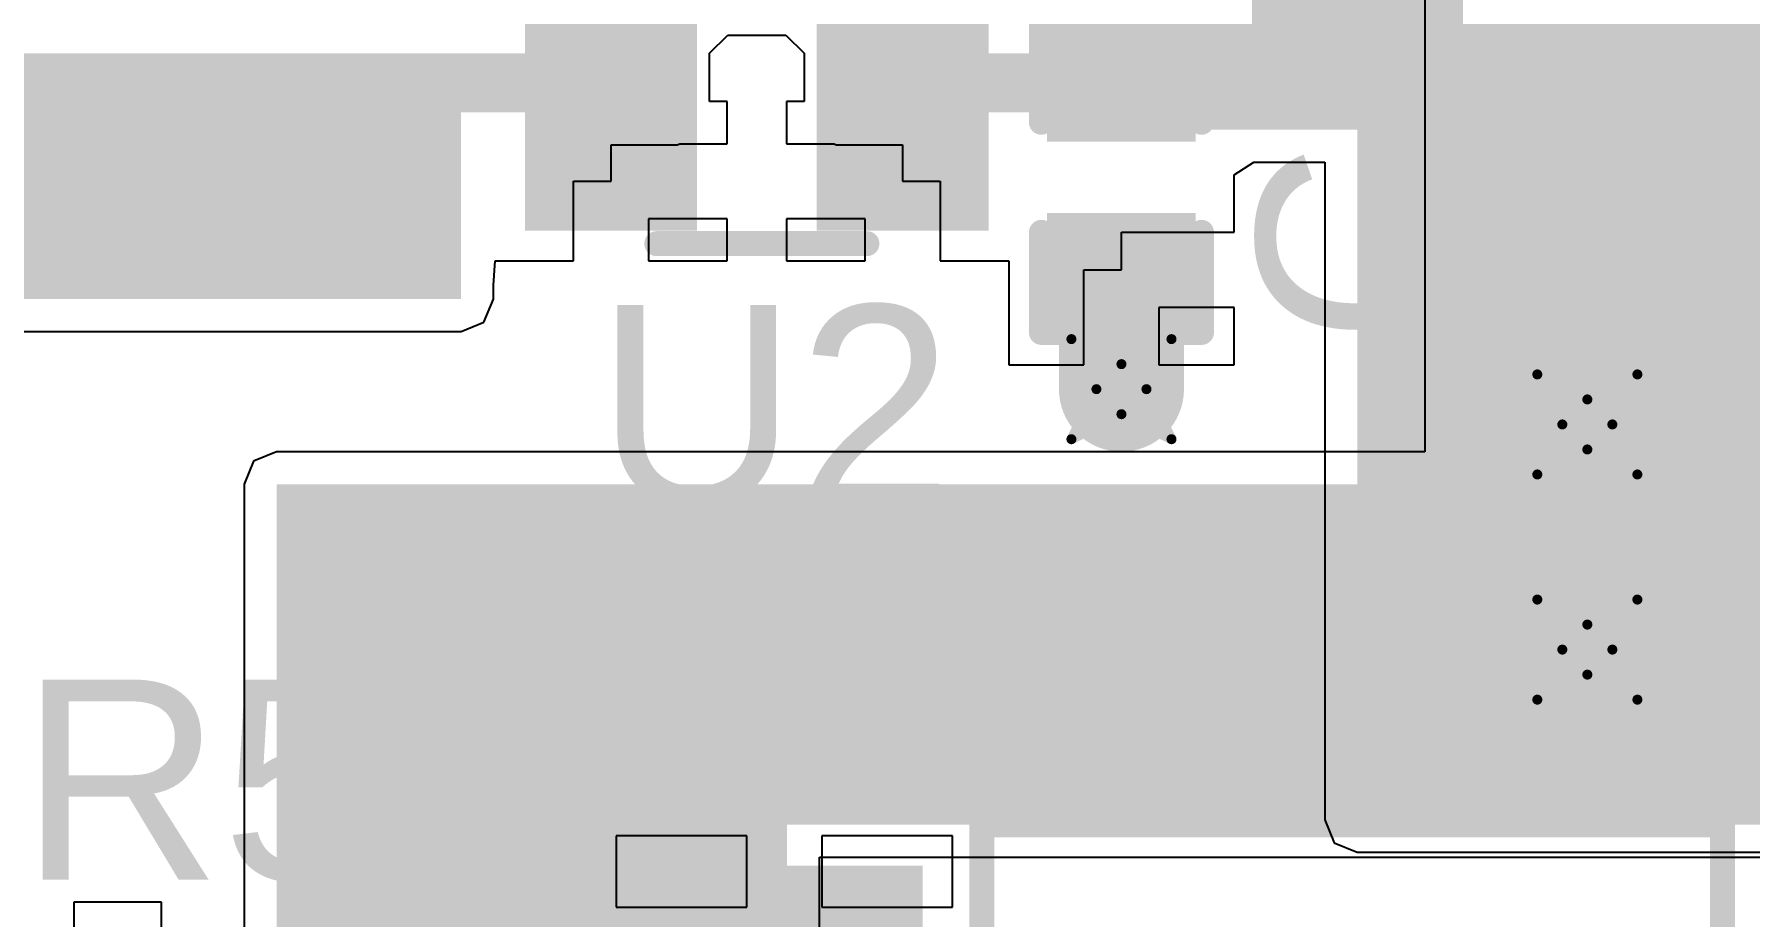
# Model space of a CAD drawing. Header units: inches. Extents: x -5 to 426, y -53 to 116.
# Drawn here: x 31.42 to 40.13, y -31.38 to -26.9 of the extents above; entities that cross this region are included whole.
import ezdxf

# ---------------------------------------------------------------- set-up
doc = ezdxf.new("R2010")
doc.units = ezdxf.units.IN
for name, color, linetype in [('Board Outline', 216, 'Continuous'), ('Bottom Layer', 5, 'Continuous'), ('Drill Drawing', 1, 'Continuous'), ('Top Layer', 1, 'Continuous'), ('Top Overlay', 2, 'Continuous'), ('Top Paste', 8, 'Continuous'), ('Top Solder', 216, 'Continuous'), ('Via Holes', 16, 'Continuous')]:
    doc.layers.add(name, color=color, linetype=linetype)
doc.styles.add('Arial', font='', dxfattribs={"height": 0.2})
doc.styles.get('Arial').set_extended_font_data('Arial')

# ---------------------------------------------------------------- blocks, each defined once
blk = doc.blocks.new('SOT_583_24')
at = {"layer": 'Top Layer'}
for points in [[(-1.075, 0.9), (-0.405, 0.9), (-0.405, 0.6), (-1.075, 0.6)], [(0.405, 0.9), (1.075, 0.9), (1.075, 0.6), (0.405, 0.6)], [(-1.075, 0.4), (-0.405, 0.4), (-0.405, 0.1), (-1.075, 0.1)], [(0.405, 0.4), (1.075, 0.4), (1.075, 0.1), (0.405, 0.1)], [(-1.075, -0.1), (-0.405, -0.1), (-0.405, -0.4), (-1.075, -0.4)], [(0.405, -0.1), (1.075, -0.1), (1.075, -0.4), (0.405, -0.4)], [(-1.075, -0.6), (-0.405, -0.6), (-0.405, -0.9), (-1.075, -0.9)], [(0.405, -0.6), (1.075, -0.6), (1.075, -0.9), (0.405, -0.9)]]:
    blk.add_hatch(color=1, dxfattribs=at).paths.add_polyline_path(points)
at = {"layer": 'Top Paste'}
for points in [[(-1.075, 0.9), (-0.405, 0.9), (-0.405, 0.6), (-1.075, 0.6)], [(0.405, 0.9), (1.075, 0.9), (1.075, 0.6), (0.405, 0.6)], [(-1.075, 0.4), (-0.405, 0.4), (-0.405, 0.1), (-1.075, 0.1)], [(0.405, 0.4), (1.075, 0.4), (1.075, 0.1), (0.405, 0.1)], [(-1.075, -0.1), (-0.405, -0.1), (-0.405, -0.4), (-1.075, -0.4)], [(0.405, -0.1), (1.075, -0.1), (1.075, -0.4), (0.405, -0.4)], [(-1.075, -0.6), (-0.405, -0.6), (-0.405, -0.9), (-1.075, -0.9)], [(0.405, -0.6), (1.075, -0.6), (1.075, -0.9), (0.405, -0.9)]]:
    blk.add_hatch(color=8, dxfattribs=at).paths.add_polyline_path(points)
at = {"layer": 'Top Solder'}
for points in [[(-1.1766, 1.0016), (-0.3034, 1.0016), (-0.3034, 0.4984), (-1.1766, 0.4984)], [(0.3034, 1.0016), (1.1766, 1.0016), (1.1766, 0.4984), (0.3034, 0.4984)], [(-1.1766, 0.5016), (-0.3034, 0.5016), (-0.3034, -0.0016), (-1.1766, -0.0016)], [(0.3034, 0.5016), (1.1766, 0.5016), (1.1766, -0.0016), (0.3034, -0.0016)], [(-1.1766, 0.0016), (-0.3034, 0.0016), (-0.3034, -0.5016), (-1.1766, -0.5016)], [(0.3034, 0.0016), (1.1766, 0.0016), (1.1766, -0.5016), (0.3034, -0.5016)], [(-1.1766, -0.4984), (-0.3034, -0.4984), (-0.3034, -1.0016), (-1.1766, -1.0016)], [(0.3034, -0.4984), (1.1766, -0.4984), (1.1766, -1.0016), (0.3034, -1.0016)]]:
    blk.add_hatch(color=216, dxfattribs=at).paths.add_polyline_path(points)
at = {"layer": 'Top Overlay'}
for points in [[(-0.508, 1.0668, 0.127, 0.127, 0), (0.5588, 1.0668, 0.127, 0.127, 0)], [(-1.3462, 0.889, 0.127, 0.127, 0), (-1.2192, 0.762, 0.127, 0.127, 0)], [(-1.3462, 0.635, 0.127, 0.127, 0), (-1.3462, 0.889, 0.127, 0.127, 0)], [(-1.3462, 0.635, 0.127, 0.127, 0), (-1.2192, 0.762, 0.127, 0.127, 0)], [(-0.508, -1.0668, 0.127, 0.127, 0), (0.5588, -1.0668, 0.127, 0.127, 0)]]:
    blk.add_lwpolyline(points, format="xyseb", dxfattribs=at)
for points in [[(-0.5398, 1.0668, 0.0635, 0.0635, 1), (-0.4763, 1.0668, 0.0635, 0.0635, 1)], [(0.5271, 1.0668, 0.0635, 0.0635, 1), (0.5905, 1.0668, 0.0635, 0.0635, 1)], [(-1.3779, 0.889, 0.0635, 0.0635, 1), (-1.3144, 0.889, 0.0635, 0.0635, 1)], [(-1.3779, 0.889, 0.0635, 0.0635, 1), (-1.3144, 0.889, 0.0635, 0.0635, 1)], [(-1.251, 0.762, 0.0635, 0.0635, 1), (-1.1874, 0.762, 0.0635, 0.0635, 1)], [(-1.251, 0.762, 0.0635, 0.0635, 1), (-1.1874, 0.762, 0.0635, 0.0635, 1)], [(-1.378, 0.635, 0.0635, 0.0635, 1), (-1.3144, 0.635, 0.0635, 0.0635, 1)], [(-1.378, 0.635, 0.0635, 0.0635, 1), (-1.3144, 0.635, 0.0635, 0.0635, 1)], [(-0.5397, -1.0668, 0.0635, 0.0635, 1), (-0.4762, -1.0668, 0.0635, 0.0635, 1)], [(0.5271, -1.0668, 0.0635, 0.0635, 1), (0.5905, -1.0668, 0.0635, 0.0635, 1)]]:
    blk.add_lwpolyline(points, format="xyseb", close=True, dxfattribs=at)
blk = doc.blocks.new('ESOP_8_75')
at = {"layer": 'Top Layer'}
for points in [[(-3.5085, 2.205), (-2.3085, 2.205), (-2.3085, 1.605), (-3.5085, 1.605)], [(2.3085, 2.205), (3.5085, 2.205), (3.5085, 1.605), (2.3085, 1.605)], [(-1.2, 1.65), (1.2, 1.65), (1.2, -1.65), (-1.2, -1.65)], [(-3.5085, 0.935), (-2.3085, 0.935), (-2.3085, 0.335), (-3.5085, 0.335)], [(2.3085, 0.935), (3.5085, 0.935), (3.5085, 0.335), (2.3085, 0.335)], [(-3.5085, -0.335), (-2.3085, -0.335), (-2.3085, -0.935), (-3.5085, -0.935)], [(2.3085, -0.335), (3.5085, -0.335), (3.5085, -0.935), (2.3085, -0.935)], [(-3.5085, -1.605), (-2.3085, -1.605), (-2.3085, -2.205), (-3.5085, -2.205)], [(2.3085, -1.605), (3.5085, -1.605), (3.5085, -2.205), (2.3085, -2.205)]]:
    blk.add_hatch(color=1, dxfattribs=at).paths.add_polyline_path(points)
at = {"layer": 'Top Paste'}
for points in [[(-3.5085, 2.205), (-2.3085, 2.205), (-2.3085, 1.605), (-3.5085, 1.605)], [(2.3085, 2.205), (3.5085, 2.205), (3.5085, 1.605), (2.3085, 1.605)], [(-1.2, 1.65), (1.2, 1.65), (1.2, -1.65), (-1.2, -1.65)], [(-3.5085, 0.935), (-2.3085, 0.935), (-2.3085, 0.335), (-3.5085, 0.335)], [(2.3085, 0.935), (3.5085, 0.935), (3.5085, 0.335), (2.3085, 0.335)], [(-3.5085, -0.335), (-2.3085, -0.335), (-2.3085, -0.935), (-3.5085, -0.935)], [(2.3085, -0.335), (3.5085, -0.335), (3.5085, -0.935), (2.3085, -0.935)], [(-3.5085, -1.605), (-2.3085, -1.605), (-2.3085, -2.205), (-3.5085, -2.205)], [(2.3085, -1.605), (3.5085, -1.605), (3.5085, -2.205), (2.3085, -2.205)]]:
    blk.add_hatch(color=8, dxfattribs=at).paths.add_polyline_path(points)
at = {"layer": 'Top Solder'}
for points in [[(-3.6101, 2.3066), (-2.2069, 2.3066), (-2.2069, 1.5034), (-3.6101, 1.5034)], [(2.2069, 2.3066), (3.6101, 2.3066), (3.6101, 1.5034), (2.2069, 1.5034)], [(-1.3016, 1.7516), (1.3016, 1.7516), (1.3016, -1.7516), (-1.3016, -1.7516)], [(-3.6101, 1.0366), (-2.2069, 1.0366), (-2.2069, 0.2334), (-3.6101, 0.2334)], [(2.2069, 1.0366), (3.6101, 1.0366), (3.6101, 0.2334), (2.2069, 0.2334)], [(-3.6101, -0.2334), (-2.2069, -0.2334), (-2.2069, -1.0366), (-3.6101, -1.0366)], [(2.2069, -0.2334), (3.6101, -0.2334), (3.6101, -1.0366), (2.2069, -1.0366)], [(-3.6101, -1.5034), (-2.2069, -1.5034), (-2.2069, -2.3066), (-3.6101, -2.3066)], [(2.2069, -1.5034), (3.6101, -1.5034), (3.6101, -2.3066), (2.2069, -2.3066)]]:
    blk.add_hatch(color=216, dxfattribs=at).paths.add_polyline_path(points)
at = {"layer": 'Top Overlay'}
for points in [[(-1.905, 2.5146, 0.127, 0.127, 0), (1.8542, 2.5146, 0.127, 0.127, 0)], [(-1.905, 2.5146, 0.127, 0.127, 0), (-1.905, -2.5146, 0.127, 0.127, 0)], [(1.8542, -2.5146, 0.127, 0.127, 0), (1.8542, 2.5146, 0.127, 0.127, 0)], [(-3.8772, 2.0494, 0.3, 0.3, 0), (-3.7502, 1.9224, 0.3, 0.3, 0)], [(-3.8772, 1.7954, 0.3, 0.3, 0), (-3.8772, 2.0494, 0.3, 0.3, 0)], [(-3.8772, 1.7954, 0.3, 0.3, 0), (-3.7502, 1.9224, 0.3, 0.3, 0)], [(-1.905, -2.5146, 0.127, 0.127, 0), (1.8542, -2.5146, 0.127, 0.127, 0)]]:
    blk.add_lwpolyline(points, format="xyseb", dxfattribs=at)
for points in [[(-1.9367, 2.5146, 0.0635, 0.0635, 1), (-1.8733, 2.5146, 0.0635, 0.0635, 1)], [(-1.9367, 2.5146, 0.0635, 0.0635, 1), (-1.8733, 2.5146, 0.0635, 0.0635, 1)], [(1.8224, 2.5146, 0.0635, 0.0635, 1), (1.886, 2.5146, 0.0635, 0.0635, 1)], [(1.8224, 2.5146, 0.0635, 0.0635, 1), (1.886, 2.5146, 0.0635, 0.0635, 1)], [(-3.9522, 2.0494, 0.15, 0.15, 1), (-3.8022, 2.0494, 0.15, 0.15, 1)], [(-3.9522, 2.0494, 0.15, 0.15, 1), (-3.8022, 2.0494, 0.15, 0.15, 1)], [(-3.8252, 1.9224, 0.15, 0.15, 1), (-3.6752, 1.9224, 0.15, 0.15, 1)], [(-3.8252, 1.9224, 0.15, 0.15, 1), (-3.6752, 1.9224, 0.15, 0.15, 1)], [(-3.9522, 1.7954, 0.15, 0.15, 1), (-3.8022, 1.7954, 0.15, 0.15, 1)], [(-3.9522, 1.7954, 0.15, 0.15, 1), (-3.8022, 1.7954, 0.15, 0.15, 1)], [(-1.9367, -2.5146, 0.0635, 0.0635, 1), (-1.8732, -2.5146, 0.0635, 0.0635, 1)], [(-1.9367, -2.5146, 0.0635, 0.0635, 1), (-1.8732, -2.5146, 0.0635, 0.0635, 1)], [(1.8224, -2.5146, 0.0635, 0.0635, 1), (1.886, -2.5146, 0.0635, 0.0635, 1)], [(1.8224, -2.5146, 0.0635, 0.0635, 1), (1.886, -2.5146, 0.0635, 0.0635, 1)]]:
    blk.add_lwpolyline(points, format="xyseb", close=True, dxfattribs=at)
blk = doc.blocks.new('C___0402_106')
at = {"layer": 'Top Layer'}
for points in [[(-0.6985, -0.3175), (-0.6985, 0.3175), (-0.2413, 0.3175), (-0.2413, -0.3175)], [(0.2413, -0.3175), (0.2413, 0.3175), (0.6985, 0.3175), (0.6985, -0.3175)]]:
    blk.add_hatch(color=1, dxfattribs=at).paths.add_polyline_path(points)
at = {"layer": 'Top Paste'}
for points in [[(-0.6985, -0.3175), (-0.6985, 0.3175), (-0.2413, 0.3175), (-0.2413, -0.3175)], [(0.2413, -0.3175), (0.2413, 0.3175), (0.6985, 0.3175), (0.6985, -0.3175)]]:
    blk.add_hatch(color=8, dxfattribs=at).paths.add_polyline_path(points)
at = {"layer": 'Top Solder'}
for points in [[(-0.7585, -0.3775), (-0.7585, 0.3775), (-0.1813, 0.3775), (-0.1813, -0.3775)], [(0.1813, -0.3775), (0.1813, 0.3775), (0.7585, 0.3775), (0.7585, -0.3775)]]:
    blk.add_hatch(color=216, dxfattribs=at).paths.add_polyline_path(points)
at = {"layer": 'Top Overlay'}
for points in [[(-0.7874, 0.4064, 0.127, 0.127, 0), (-0.7874, -0.4064, 0.127, 0.127, 0)], [(-0.7874, 0.4064, 0.127, 0.127, 0), (-0.2794, 0.4064, 0.127, 0.127, 0)], [(0.2794, 0.4064, 0.127, 0.127, 0), (0.7874, 0.4064, 0.127, 0.127, 0)], [(0.7874, 0.4064, 0.127, 0.127, 0), (0.7874, -0.4064, 0.127, 0.127, 0)], [(-0.7874, -0.4064, 0.127, 0.127, 0), (-0.2794, -0.4064, 0.127, 0.127, 0)], [(0.2794, -0.4064, 0.127, 0.127, 0), (0.7874, -0.4064, 0.127, 0.127, 0)]]:
    blk.add_lwpolyline(points, format="xyseb", dxfattribs=at)
for points in [[(-0.8191, 0.4064, 0.0635, 0.0635, 1), (-0.7556, 0.4064, 0.0635, 0.0635, 1)], [(-0.8191, 0.4064, 0.0635, 0.0635, 1), (-0.7556, 0.4064, 0.0635, 0.0635, 1)], [(-0.3111, 0.4064, 0.0635, 0.0635, 1), (-0.2477, 0.4064, 0.0635, 0.0635, 1)], [(0.2477, 0.4064, 0.0635, 0.0635, 1), (0.3111, 0.4064, 0.0635, 0.0635, 1)], [(0.7556, 0.4064, 0.0635, 0.0635, 1), (0.8191, 0.4064, 0.0635, 0.0635, 1)], [(0.7556, 0.4064, 0.0635, 0.0635, 1), (0.8191, 0.4064, 0.0635, 0.0635, 1)], [(-0.8191, -0.4064, 0.0635, 0.0635, 1), (-0.7556, -0.4064, 0.0635, 0.0635, 1)], [(-0.8191, -0.4064, 0.0635, 0.0635, 1), (-0.7556, -0.4064, 0.0635, 0.0635, 1)], [(-0.3111, -0.4064, 0.0635, 0.0635, 1), (-0.2477, -0.4064, 0.0635, 0.0635, 1)], [(0.2477, -0.4064, 0.0635, 0.0635, 1), (0.3111, -0.4064, 0.0635, 0.0635, 1)], [(0.7556, -0.4064, 0.0635, 0.0635, 1), (0.8191, -0.4064, 0.0635, 0.0635, 1)], [(0.7556, -0.4064, 0.0635, 0.0635, 1), (0.8191, -0.4064, 0.0635, 0.0635, 1)]]:
    blk.add_lwpolyline(points, format="xyseb", close=True, dxfattribs=at)

msp = doc.modelspace()

# ---------------------------------------------------------------- hatches: boundary and pattern name
at = {"layer": 'Bottom Layer'}
for points in [[(41.2834, -24.3758), (38.6403, -24.3758), (38.6403, -29.5922), (41.2834, -29.5922)], [(38.6403, -30.913), (41.2786, -30.913), (41.2786, -28.2131), (38.6403, -28.2131)], [(32.6461, -30.913), (40.8503, -30.913), (40.8503, -29.1846), (32.6461, -29.1846)], [(32.6461, -38.1809), (35.2369, -38.1809), (35.2369, -29.389), (32.6461, -29.389)]]:
    msp.add_hatch(color=5, dxfattribs=at).paths.add_polyline_path(points)
h = msp.add_hatch(color=5, dxfattribs=at)
edge = h.paths.add_edge_path()
edge.add_arc((36.9356, -28.702), 0.3, 0, 360)
h = msp.add_hatch(color=5, dxfattribs=at)
edge = h.paths.add_edge_path()
edge.add_arc((39.3009, -28.881), 0.3, 0, 360)
h = msp.add_hatch(color=5, dxfattribs=at)
edge = h.paths.add_edge_path()
edge.add_arc((39.3009, -30.024), 0.3, 0, 360)
at = {"layer": 'Top Layer'}
for points in [[(36.6181, -27.3852), (41.641, -27.3852), (41.641, -26.4426), (36.6181, -26.4426)], [(38.1325, -30.8876), (41.641, -30.8876), (41.641, -26.4426), (38.1325, -26.4426)], [(27.2034, -28.2448), (33.5826, -28.2448), (33.5826, -26.9966), (27.2034, -26.9966)], [(32.7914, -27.2966), (34.6795, -27.2966), (34.6795, -26.9966), (32.7914, -26.9966)], [(35.4895, -27.2966), (37.2531, -27.2966), (37.2531, -26.9966), (35.4895, -26.9966)]]:
    msp.add_hatch(color=1, dxfattribs=at).paths.add_polyline_path(points)
h = msp.add_hatch(color=1, dxfattribs=at)
edge = h.paths.add_edge_path()
edge.add_arc((36.9356, -28.702), 0.3, 0, 360)
h = msp.add_hatch(color=1, dxfattribs=at)
edge = h.paths.add_edge_path()
edge.add_arc((39.3009, -28.881), 0.3, 0, 360)
h = msp.add_hatch(color=1, dxfattribs=at)
edge = h.paths.add_edge_path()
edge.add_arc((39.3009, -30.024), 0.3, 0, 360)
at = {"layer": 'Via Holes'}
h = msp.add_hatch(color=7, dxfattribs=at)
edge = h.paths.add_edge_path()
edge.add_arc((36.9356, -28.702), 0.15, 0, 360)
h = msp.add_hatch(color=7, dxfattribs=at)
edge = h.paths.add_edge_path()
edge.add_arc((39.3009, -28.881), 0.15, 0, 360)
h = msp.add_hatch(color=7, dxfattribs=at)
edge = h.paths.add_edge_path()
edge.add_arc((39.3009, -30.024), 0.15, 0, 360)

# ---------------------------------------------------------------- linework, layer by layer
at = {"layer": 'Board Outline'}
msp.add_lwpolyline([(49.7725, 6.3481, 0.254, 0.254, -1.144567), (-0.2979, -38.4414, 0.254, 0.254, 0)], format="xyseb", dxfattribs=at)
at = {"layer": 'Bottom Layer'}
for p, q in [((38.4754, -24.3758), (38.4754, -28.2131)), ((38.4754, -28.2131), (38.4753, -28.2131)), ((38.4753, -28.2131), (38.4753, -29.0196)), ((32.5294, -29.068), (32.4811, -29.1846)), ((32.6461, -29.0196), (32.5294, -29.068)), ((38.4753, -29.0196), (32.6461, -29.0196)), ((32.4811, -29.1846), (32.4811, -30.913)), ((32.4811, -30.913), (32.4811, -35.2378)), ((35.4018, -38.1809), (35.4018, -31.0779)), ((35.4018, -31.0779), (41.2786, -31.0779))]:
    msp.add_line(p, q, dxfattribs=at)
for points in [[(39.6013, -29.389, 1.016, 1.016, 0), (40.2692, -28.7211, 1.016, 1.016, 0)], [(39.3009, -29.389, 1.016, 1.016, 0), (39.6013, -29.389, 1.016, 1.016, 0)], [(36.7482, -30.151, 1.016, 1.016, 0), (38.5389, -30.151, 1.016, 1.016, 0)]]:
    msp.add_lwpolyline(points, format="xyseb", dxfattribs=at)
for points in [[(40.0152, -28.7211, 0.508, 0.508, 1), (40.5232, -28.7211, 0.508, 0.508, 1)], [(39.0469, -29.389, 0.508, 0.508, 1), (39.5549, -29.389, 0.508, 0.508, 1)], [(39.3473, -29.389, 0.508, 0.508, 1), (39.8553, -29.389, 0.508, 0.508, 1)], [(39.3473, -29.389, 0.508, 0.508, 1), (39.8553, -29.389, 0.508, 0.508, 1)], [(36.4942, -30.151, 0.508, 0.508, 1), (37.0022, -30.151, 0.508, 0.508, 1)], [(38.2849, -30.151, 0.508, 0.508, 1), (38.7929, -30.151, 0.508, 0.508, 1)]]:
    msp.add_lwpolyline(points, format="xyseb", close=True, dxfattribs=at)
at = {"layer": 'Drill Drawing'}
for points in [[(36.6816, -28.448, 0.0508, 0.0508, 0), (36.9356, -28.575, 0.0508, 0.0508, 0)], [(36.6816, -28.448, 0.0508, 0.0508, 0), (36.8086, -28.702, 0.0508, 0.0508, 0)], [(36.9356, -28.575, 0.0508, 0.0508, 0), (37.1896, -28.448, 0.0508, 0.0508, 0)], [(37.0626, -28.702, 0.0508, 0.0508, 0), (37.1896, -28.448, 0.0508, 0.0508, 0)], [(39.0469, -28.627, 0.0508, 0.0508, 0), (39.3009, -28.754, 0.0508, 0.0508, 0)], [(39.0469, -28.627, 0.0508, 0.0508, 0), (39.1739, -28.881, 0.0508, 0.0508, 0)], [(39.3009, -28.754, 0.0508, 0.0508, 0), (39.5549, -28.627, 0.0508, 0.0508, 0)], [(39.4279, -28.881, 0.0508, 0.0508, 0), (39.5549, -28.627, 0.0508, 0.0508, 0)], [(36.6816, -28.956, 0.0508, 0.0508, 0), (36.8086, -28.702, 0.0508, 0.0508, 0)], [(37.0626, -28.702, 0.0508, 0.0508, 0), (37.1896, -28.956, 0.0508, 0.0508, 0)], [(36.6816, -28.956, 0.0508, 0.0508, 0), (36.9356, -28.829, 0.0508, 0.0508, 0)], [(36.9356, -28.829, 0.0508, 0.0508, 0), (37.1896, -28.956, 0.0508, 0.0508, 0)], [(39.0469, -29.135, 0.0508, 0.0508, 0), (39.1739, -28.881, 0.0508, 0.0508, 0)], [(39.4279, -28.881, 0.0508, 0.0508, 0), (39.5549, -29.135, 0.0508, 0.0508, 0)], [(39.0469, -29.135, 0.0508, 0.0508, 0), (39.3009, -29.008, 0.0508, 0.0508, 0)], [(39.3009, -29.008, 0.0508, 0.0508, 0), (39.5549, -29.135, 0.0508, 0.0508, 0)], [(39.0469, -29.77, 0.0508, 0.0508, 0), (39.3009, -29.897, 0.0508, 0.0508, 0)], [(39.0469, -29.77, 0.0508, 0.0508, 0), (39.1739, -30.024, 0.0508, 0.0508, 0)], [(39.3009, -29.897, 0.0508, 0.0508, 0), (39.5549, -29.77, 0.0508, 0.0508, 0)], [(39.4279, -30.024, 0.0508, 0.0508, 0), (39.5549, -29.77, 0.0508, 0.0508, 0)], [(39.0469, -30.278, 0.0508, 0.0508, 0), (39.1739, -30.024, 0.0508, 0.0508, 0)], [(39.4279, -30.024, 0.0508, 0.0508, 0), (39.5549, -30.278, 0.0508, 0.0508, 0)], [(39.0469, -30.278, 0.0508, 0.0508, 0), (39.3009, -30.151, 0.0508, 0.0508, 0)], [(39.3009, -30.151, 0.0508, 0.0508, 0), (39.5549, -30.278, 0.0508, 0.0508, 0)]]:
    msp.add_lwpolyline(points, format="xyseb", dxfattribs=at)
for points in [[(36.6689, -28.448, 0.0254, 0.0254, 1), (36.6943, -28.448, 0.0254, 0.0254, 1)], [(36.6689, -28.448, 0.0254, 0.0254, 1), (36.6943, -28.448, 0.0254, 0.0254, 1)], [(37.1769, -28.448, 0.0254, 0.0254, 1), (37.2023, -28.448, 0.0254, 0.0254, 1)], [(37.1769, -28.448, 0.0254, 0.0254, 1), (37.2023, -28.448, 0.0254, 0.0254, 1)], [(36.9229, -28.575, 0.0254, 0.0254, 1), (36.9483, -28.575, 0.0254, 0.0254, 1)], [(36.9229, -28.575, 0.0254, 0.0254, 1), (36.9483, -28.575, 0.0254, 0.0254, 1)], [(39.0342, -28.627, 0.0254, 0.0254, 1), (39.0596, -28.627, 0.0254, 0.0254, 1)], [(39.0342, -28.627, 0.0254, 0.0254, 1), (39.0596, -28.627, 0.0254, 0.0254, 1)], [(39.5422, -28.627, 0.0254, 0.0254, 1), (39.5676, -28.627, 0.0254, 0.0254, 1)], [(39.5422, -28.627, 0.0254, 0.0254, 1), (39.5676, -28.627, 0.0254, 0.0254, 1)], [(36.7959, -28.702, 0.0254, 0.0254, 1), (36.8213, -28.702, 0.0254, 0.0254, 1)], [(36.7959, -28.702, 0.0254, 0.0254, 1), (36.8213, -28.702, 0.0254, 0.0254, 1)], [(37.0499, -28.702, 0.0254, 0.0254, 1), (37.0753, -28.702, 0.0254, 0.0254, 1)], [(37.0499, -28.702, 0.0254, 0.0254, 1), (37.0753, -28.702, 0.0254, 0.0254, 1)], [(39.2882, -28.754, 0.0254, 0.0254, 1), (39.3136, -28.754, 0.0254, 0.0254, 1)], [(39.2882, -28.754, 0.0254, 0.0254, 1), (39.3136, -28.754, 0.0254, 0.0254, 1)], [(36.9229, -28.829, 0.0254, 0.0254, 1), (36.9483, -28.829, 0.0254, 0.0254, 1)], [(36.9229, -28.829, 0.0254, 0.0254, 1), (36.9483, -28.829, 0.0254, 0.0254, 1)], [(39.1612, -28.881, 0.0254, 0.0254, 1), (39.1866, -28.881, 0.0254, 0.0254, 1)], [(39.1612, -28.881, 0.0254, 0.0254, 1), (39.1866, -28.881, 0.0254, 0.0254, 1)], [(39.4152, -28.881, 0.0254, 0.0254, 1), (39.4406, -28.881, 0.0254, 0.0254, 1)], [(39.4152, -28.881, 0.0254, 0.0254, 1), (39.4406, -28.881, 0.0254, 0.0254, 1)], [(36.6689, -28.956, 0.0254, 0.0254, 1), (36.6943, -28.956, 0.0254, 0.0254, 1)], [(36.6689, -28.956, 0.0254, 0.0254, 1), (36.6943, -28.956, 0.0254, 0.0254, 1)], [(37.1769, -28.956, 0.0254, 0.0254, 1), (37.2023, -28.956, 0.0254, 0.0254, 1)], [(37.1769, -28.956, 0.0254, 0.0254, 1), (37.2023, -28.956, 0.0254, 0.0254, 1)], [(39.2882, -29.008, 0.0254, 0.0254, 1), (39.3136, -29.008, 0.0254, 0.0254, 1)], [(39.2882, -29.008, 0.0254, 0.0254, 1), (39.3136, -29.008, 0.0254, 0.0254, 1)], [(39.0342, -29.135, 0.0254, 0.0254, 1), (39.0596, -29.135, 0.0254, 0.0254, 1)], [(39.0342, -29.135, 0.0254, 0.0254, 1), (39.0596, -29.135, 0.0254, 0.0254, 1)], [(39.5422, -29.135, 0.0254, 0.0254, 1), (39.5676, -29.135, 0.0254, 0.0254, 1)], [(39.5422, -29.135, 0.0254, 0.0254, 1), (39.5676, -29.135, 0.0254, 0.0254, 1)], [(39.0342, -29.77, 0.0254, 0.0254, 1), (39.0596, -29.77, 0.0254, 0.0254, 1)], [(39.0342, -29.77, 0.0254, 0.0254, 1), (39.0596, -29.77, 0.0254, 0.0254, 1)], [(39.5422, -29.77, 0.0254, 0.0254, 1), (39.5676, -29.77, 0.0254, 0.0254, 1)], [(39.5422, -29.77, 0.0254, 0.0254, 1), (39.5676, -29.77, 0.0254, 0.0254, 1)], [(39.2882, -29.897, 0.0254, 0.0254, 1), (39.3136, -29.897, 0.0254, 0.0254, 1)], [(39.2882, -29.897, 0.0254, 0.0254, 1), (39.3136, -29.897, 0.0254, 0.0254, 1)], [(39.1612, -30.024, 0.0254, 0.0254, 1), (39.1866, -30.024, 0.0254, 0.0254, 1)], [(39.1612, -30.024, 0.0254, 0.0254, 1), (39.1866, -30.024, 0.0254, 0.0254, 1)], [(39.4152, -30.024, 0.0254, 0.0254, 1), (39.4406, -30.024, 0.0254, 0.0254, 1)], [(39.4152, -30.024, 0.0254, 0.0254, 1), (39.4406, -30.024, 0.0254, 0.0254, 1)], [(39.2882, -30.151, 0.0254, 0.0254, 1), (39.3136, -30.151, 0.0254, 0.0254, 1)], [(39.2882, -30.151, 0.0254, 0.0254, 1), (39.3136, -30.151, 0.0254, 0.0254, 1)], [(39.0342, -30.278, 0.0254, 0.0254, 1), (39.0596, -30.278, 0.0254, 0.0254, 1)], [(39.0342, -30.278, 0.0254, 0.0254, 1), (39.0596, -30.278, 0.0254, 0.0254, 1)], [(39.5422, -30.278, 0.0254, 0.0254, 1), (39.5676, -30.278, 0.0254, 0.0254, 1)], [(39.5422, -30.278, 0.0254, 0.0254, 1), (39.5676, -30.278, 0.0254, 0.0254, 1)]]:
    msp.add_lwpolyline(points, format="xyseb", close=True, dxfattribs=at)
at = {"layer": 'Top Layer'}
for p, q in [((34.8444, -26.9966), (34.9371, -26.9056)), ((34.9371, -26.9056), (35.2318, -26.9056)), ((35.2318, -26.9056), (35.3245, -26.9966)), ((34.8444, -27.2426), (34.8444, -26.9966)), ((35.3245, -26.9966), (35.3245, -27.2426)), ((34.9335, -27.2426), (34.8444, -27.2426)), ((34.9335, -27.4561), (34.9335, -27.2426)), ((35.3245, -27.2426), (35.2355, -27.2426)), ((35.2355, -27.2426), (35.2355, -27.4561)), ((34.3445, -27.6466), (34.3445, -27.4616)), ((34.3445, -27.4616), (34.6795, -27.4616)), ((34.6795, -27.4616), (34.6928, -27.4561)), ((34.6928, -27.4561), (34.9335, -27.4561)), ((35.2355, -27.4561), (35.4762, -27.4561)), ((35.4762, -27.4561), (35.4895, -27.4616)), ((35.4895, -27.4616), (35.8245, -27.4616)), ((35.8245, -27.4616), (35.8245, -27.6466)), ((37.5071, -27.6138), (37.6078, -27.5502)), ((37.6078, -27.5502), (37.9675, -27.5502)), ((37.9675, -27.5502), (37.9675, -30.8876)), ((34.154, -28.0506), (34.154, -27.6466)), ((34.154, -27.6466), (34.3445, -27.6466)), ((35.8245, -27.6466), (36.015, -27.6466)), ((36.015, -27.6466), (36.015, -28.0506)), ((37.5071, -27.9059), (37.5071, -27.6138)), ((34.9335, -27.8371), (34.535, -27.8371)), ((34.535, -27.8371), (34.535, -28.0506)), ((34.9335, -28.0506), (34.9335, -27.8371)), ((35.634, -27.8371), (35.2355, -27.8371)), ((35.2355, -27.8371), (35.2355, -28.0506)), ((35.634, -28.0506), (35.634, -27.8371)), ((36.9356, -28.0964), (36.9356, -27.9059)), ((36.9356, -27.9059), (37.5071, -27.9059)), ((33.7475, -28.1743), (33.7555, -28.0506)), ((33.7555, -28.0506), (34.154, -28.0506)), ((34.535, -28.0506), (34.9335, -28.0506)), ((35.2355, -28.0506), (35.634, -28.0506)), ((36.015, -28.0506), (36.3641, -28.0506)), ((36.3641, -28.0506), (36.3641, -28.579)), ((36.7451, -28.579), (36.7451, -28.0964)), ((36.7451, -28.0964), (36.9356, -28.0964)), ((33.7475, -28.2448), (33.7475, -28.1743)), ((33.6992, -28.3614), (33.7475, -28.2448)), ((37.5071, -28.2869), (37.1261, -28.2869)), ((37.1261, -28.2869), (37.1261, -28.579)), ((37.5071, -28.579), (37.5071, -28.2869)), ((33.5826, -28.4098), (33.6992, -28.3614)), ((28.8853, -28.4098), (33.5826, -28.4098)), ((36.3641, -28.579), (36.7451, -28.579)), ((37.1261, -28.579), (37.5071, -28.579)), ((37.9675, -30.8876), (38.0158, -31.0042)), ((35.0335, -30.9686), (34.37, -30.9686)), ((34.37, -30.9686), (34.37, -31.3321)), ((35.0335, -31.3321), (35.0335, -30.9686)), ((36.078, -30.9686), (35.4145, -30.9686)), ((35.4145, -30.9686), (35.4145, -31.3321)), ((36.078, -31.3321), (36.078, -30.9686)), ((38.0158, -31.0042), (38.1325, -31.0525)), ((38.1325, -31.0525), (40.276, -31.0525)), ((32.0619, -31.3067), (31.6174, -31.3067)), ((31.6174, -31.3067), (31.6174, -31.8147)), ((32.0619, -31.8147), (32.0619, -31.3067)), ((34.37, -31.3321), (35.0335, -31.3321)), ((35.4145, -31.3321), (36.078, -31.3321))]:
    msp.add_line(p, q, dxfattribs=at)
msp.add_lwpolyline([(36.9356, -28.702, 0.635, 0.635, 0), (36.9356, -28.2131, 0.635, 0.635, 0)], format="xyseb", dxfattribs=at)
for points in [[(36.7769, -28.2131, 0.3175, 0.3175, 1), (37.0944, -28.2131, 0.3175, 0.3175, 1)], [(36.7769, -28.702, 0.3175, 0.3175, 1), (37.0944, -28.702, 0.3175, 0.3175, 1)]]:
    msp.add_lwpolyline(points, format="xyseb", close=True, dxfattribs=at)

# ---------------------------------------------------------------- block references
for name, p in [('SOT_583_24', (35.0845, -26.8966)), ('ESOP_8_75', (38.1325, -33.4276))]:
    msp.add_blockref(name, p)
at = {"rotation": 90}
msp.add_blockref('C___0402_106', (36.9356, -27.6265), dxfattribs=at)

# ---------------------------------------------------------------- texts
at = {"layer": 'Top Overlay', "style": 'Arial'}
msp.add_text('C7', height=1.016, rotation=90, dxfattribs=at).set_placement((38.6403, -28.4729))
for s, p in [('U2', (34.2671, -29.2915)), ('U1', (37.4454, -30.6034)), ('R5', (31.3425, -31.1922))]:
    msp.add_text(s, height=1.016, dxfattribs=at).set_placement(p)

doc.saveas('drawing.dxf')
